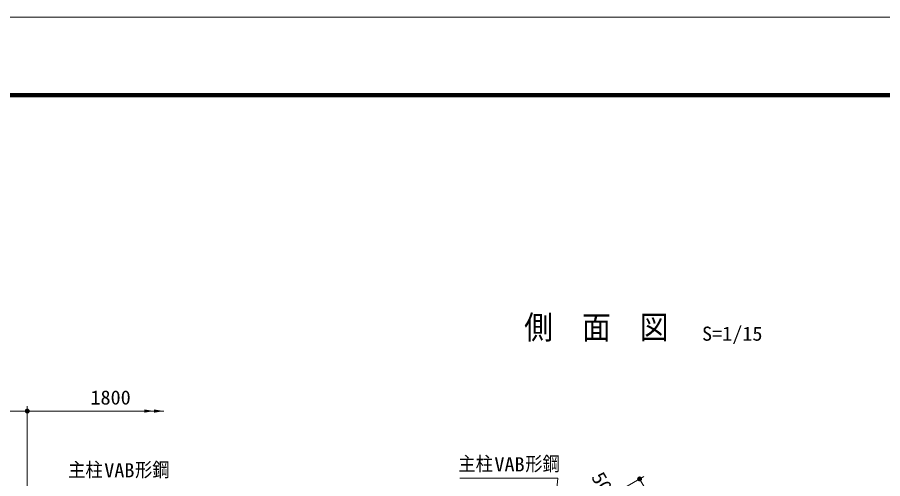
# Model space of a CAD drawing. Units: millimetres, scale not verified. Extents: x -4455 to 4455, y -3150 to 3150.
# Drawn here: x -1538 to 1117, y 1735 to 3150 of the extents above; entities that cross this region are included whole.
import ezdxf
from ezdxf.enums import TextEntityAlignment as Align

# ---------------------------------------------------------------- set-up
doc = ezdxf.new("R2010")
doc.units = ezdxf.units.MM
doc.header["$LTSCALE"] = 20
for name, color, linetype, lineweight in [('0-1_SUNPOU', 1, 'Continuous', 18), ('0-2_6文字', 3, 'Continuous', 18), ('0-4_1部材', 3, 'Continuous', 18), ('0-9_5寸法', 1, 'Continuous', 18), ('0-E_D-TTL', 7, 'Continuous', 18)]:
    doc.layers.add(name, color=color, linetype=linetype, lineweight=lineweight)
doc.styles.add('ＭＳ ゴシック', font='')
doc.styles.get('ＭＳ ゴシック').set_extended_font_data('MS Gothic')

# ---------------------------------------------------------------- blocks, each defined once
blk = doc.blocks.new('M1')
at = {"layer": '0-1_SUNPOU'}
blk.add_line((-5, 0), (-38.58, 0), dxfattribs=at)
for points in [[(0, 0), (-5, 0), (-4.96, 0.63)], [(0, 0), (-4.96, -0.63), (-5, 0)], [(0, 0), (-4.96, 0.63), (-4.84, 1.24)], [(0, 0), (-4.84, -1.24), (-4.96, -0.63)], [(0, 0), (-4.84, 1.24), (-4.65, 1.84)], [(0, 0), (-4.65, -1.84), (-4.84, -1.24)], [(0, 0), (-4.65, 1.84), (-4.38, 2.41)], [(0, 0), (-4.38, -2.41), (-4.65, -1.84)], [(0, 0), (-4.38, 2.41), (-4.05, 2.94)], [(0, 0), (-4.05, -2.94), (-4.38, -2.41)], [(0, 0), (-4.05, 2.94), (-3.64, 3.42)], [(0, 0), (-3.64, -3.42), (-4.05, -2.94)], [(0, 0), (-3.64, 3.42), (-3.19, 3.85)], [(0, 0), (-3.19, -3.85), (-3.64, -3.42)], [(0, 0), (-3.19, 3.85), (-2.68, 4.22)], [(0, 0), (-2.68, -4.22), (-3.19, -3.85)], [(0, 0), (-2.68, 4.22), (-2.13, 4.52)], [(0, 0), (-2.13, -4.52), (-2.68, -4.22)], [(0, 0), (-2.13, 4.52), (-1.55, 4.76)], [(0, 0), (-1.55, -4.76), (-2.13, -4.52)], [(0, 0), (-1.55, 4.76), (-0.94, 4.91)], [(0, 0), (-0.94, -4.91), (-1.55, -4.76)], [(0, 0), (-0.94, 4.91), (-0.31, 4.99)], [(0, 0), (-0.31, -4.99), (-0.94, -4.91)], [(0, 0), (-0.31, 4.99), (0.31, 4.99)], [(0, 0), (0.31, -4.99), (-0.31, -4.99)], [(0, 0), (0.31, 4.99), (0.94, 4.91)], [(0, 0), (0.94, 4.91), (1.55, 4.76)], [(0, 0), (1.55, 4.76), (2.13, 4.52)], [(0, 0), (2.13, 4.52), (2.68, 4.22)], [(0, 0), (2.68, 4.22), (3.19, 3.85)], [(0, 0), (3.19, 3.85), (3.64, 3.42)], [(0, 0), (3.64, 3.42), (4.05, 2.94)], [(0, 0), (4.05, 2.94), (4.38, 2.41)], [(0, 0), (4.38, 2.41), (4.65, 1.84)], [(0, 0), (4.65, 1.84), (4.84, 1.24)], [(0, 0), (4.84, 1.24), (4.96, 0.63)], [(0, 0), (4.96, 0.63), (5, 0)], [(0, 0), (0.94, -4.91), (0.31, -4.99)], [(0, 0), (1.55, -4.76), (0.94, -4.91)], [(0, 0), (2.13, -4.52), (1.55, -4.76)], [(0, 0), (2.68, -4.22), (2.13, -4.52)], [(0, 0), (3.19, -3.85), (2.68, -4.22)], [(0, 0), (3.64, -3.42), (3.19, -3.85)], [(0, 0), (4.05, -2.94), (3.64, -3.42)], [(0, 0), (4.38, -2.41), (4.05, -2.94)], [(0, 0), (4.65, -1.84), (4.38, -2.41)], [(0, 0), (4.84, -1.24), (4.65, -1.84)], [(0, 0), (4.96, -0.63), (4.84, -1.24)], [(0, 0), (5, 0), (4.96, -0.63)]]:
    blk.add_solid(points, dxfattribs=at)

msp = doc.modelspace()

# ---------------------------------------------------------------- linework, layer by layer
at = {"layer": '0-2_6文字', "color": 7}
msp.add_lwpolyline([(-180.67, 1736.88), (120.28, 1736.88), (103.01, 1556.47)], dxfattribs=at)
at = {"layer": '0-9_5寸法'}
for p, q in [((-3307.65, 1942.45), (-1507.65, 1942.45)), ((-1507.65, 1622.9), (-1507.65, 1957.45)), ((-1503.22, 1942.45), (-1116.3, 1942.45)), ((-1174.85, 1942.45), (-1120.22, 1942.45)), ((-1108.25, 1942.45), (-1150.1, 1942.45)), ((-1143.31, 1942.45), (-1088.68, 1942.45)), ((127.67, 1593.78), (384.15, 1741.86))]:
    msp.add_line(p, q, dxfattribs=at)
for points in [[(-1148.68, 1947.45), (-1148.68, 1937.45), (-1118.68, 1942.45)], [(-1118.68, 1947.45), (-1118.68, 1937.45), (-1088.68, 1942.45)]]:
    msp.add_solid(points, dxfattribs=at)
at = {"layer": '0-E_D-TTL', "color": 2}
msp.add_lwpolyline([(-4455.04, 3150.21), (4454.66, 3150.21), (4454.66, -3150.21), (-4455.04, -3150.21)], close=True, dxfattribs=at)
at = {"layer": '0-E_D-TTL'}
for points in [[(-4168.65, 2916.87), (4168.28, 2916.87), (4168.28, -2916.87), (-4168.65, -2916.87)], [(-4166, 2914.21), (4165.63, 2914.21), (4165.63, -2914.21), (-4166, -2914.21)], [(-4163.35, 2911.56), (4162.97, 2911.56), (4162.97, -2911.56), (-4163.35, -2911.56)], [(-4160.7, 2908.91), (4160.32, 2908.91), (4160.32, -2908.91), (-4160.7, -2908.91)], [(-4158.05, 2906.26), (4157.67, 2906.26), (4157.67, -2906.26), (-4158.05, -2906.26)]]:
    msp.add_lwpolyline(points, close=True, dxfattribs=at)

# ---------------------------------------------------------------- block references
at = {"layer": '0-9_5寸法', "xscale": 1.5, "yscale": 1.5}
msp.add_blockref('M1', (-1507.65, 1942.45), dxfattribs=at)
at = {"layer": '0-9_5寸法', "xscale": 1.5, "yscale": 1.5, "rotation": 120}
msp.add_blockref('M1', (371.16, 1734.36), dxfattribs=at)

# ---------------------------------------------------------------- texts
at = {"layer": '0-2_6文字', "color": 7, "style": 'ＭＳ ゴシック', "width": 0.9}
msp.add_text('側\u3000面\u3000図', height=72.14, dxfattribs=at).set_placement((17.23, 2141.8), align=Align.BOTTOM_LEFT)
at = {"layer": '0-2_6文字', "style": 'ＭＳ ゴシック'}
for s, width, p in [('S=1/15', 1.05, (562.82, 2145.25)), ('主柱', 0.9, (-185.06, 1746.18)), ('形鋼', 0.9, (20.21, 1746.18)), ('主柱', 0.9, (-1382.25, 1727.85)), ('VAB', 1.05, (-1271.45, 1726.13)), ('形鋼', 0.9, (-1176.98, 1727.85)), ('VAB', 1.05, (-74.26, 1744.46))]:
    msp.add_text(s, height=43.26, dxfattribs=dict(at, width=width)).set_placement(p, align=Align.BOTTOM_LEFT)
at = {"layer": '0-4_1部材', "style": 'ＭＳ ゴシック', "width": 1.05}
msp.add_text('50', height=43.26, rotation=300, dxfattribs=at).set_placement((210.55, 1733.37), align=Align.BOTTOM_LEFT)
at = {"layer": '0-9_5寸法', "color": 3, "style": 'ＭＳ ゴシック', "width": 1.05}
msp.add_text('1800', height=43.26, dxfattribs=at).set_placement((-1313.75, 1949.54), align=Align.BOTTOM_LEFT)

doc.saveas('drawing.dxf')
